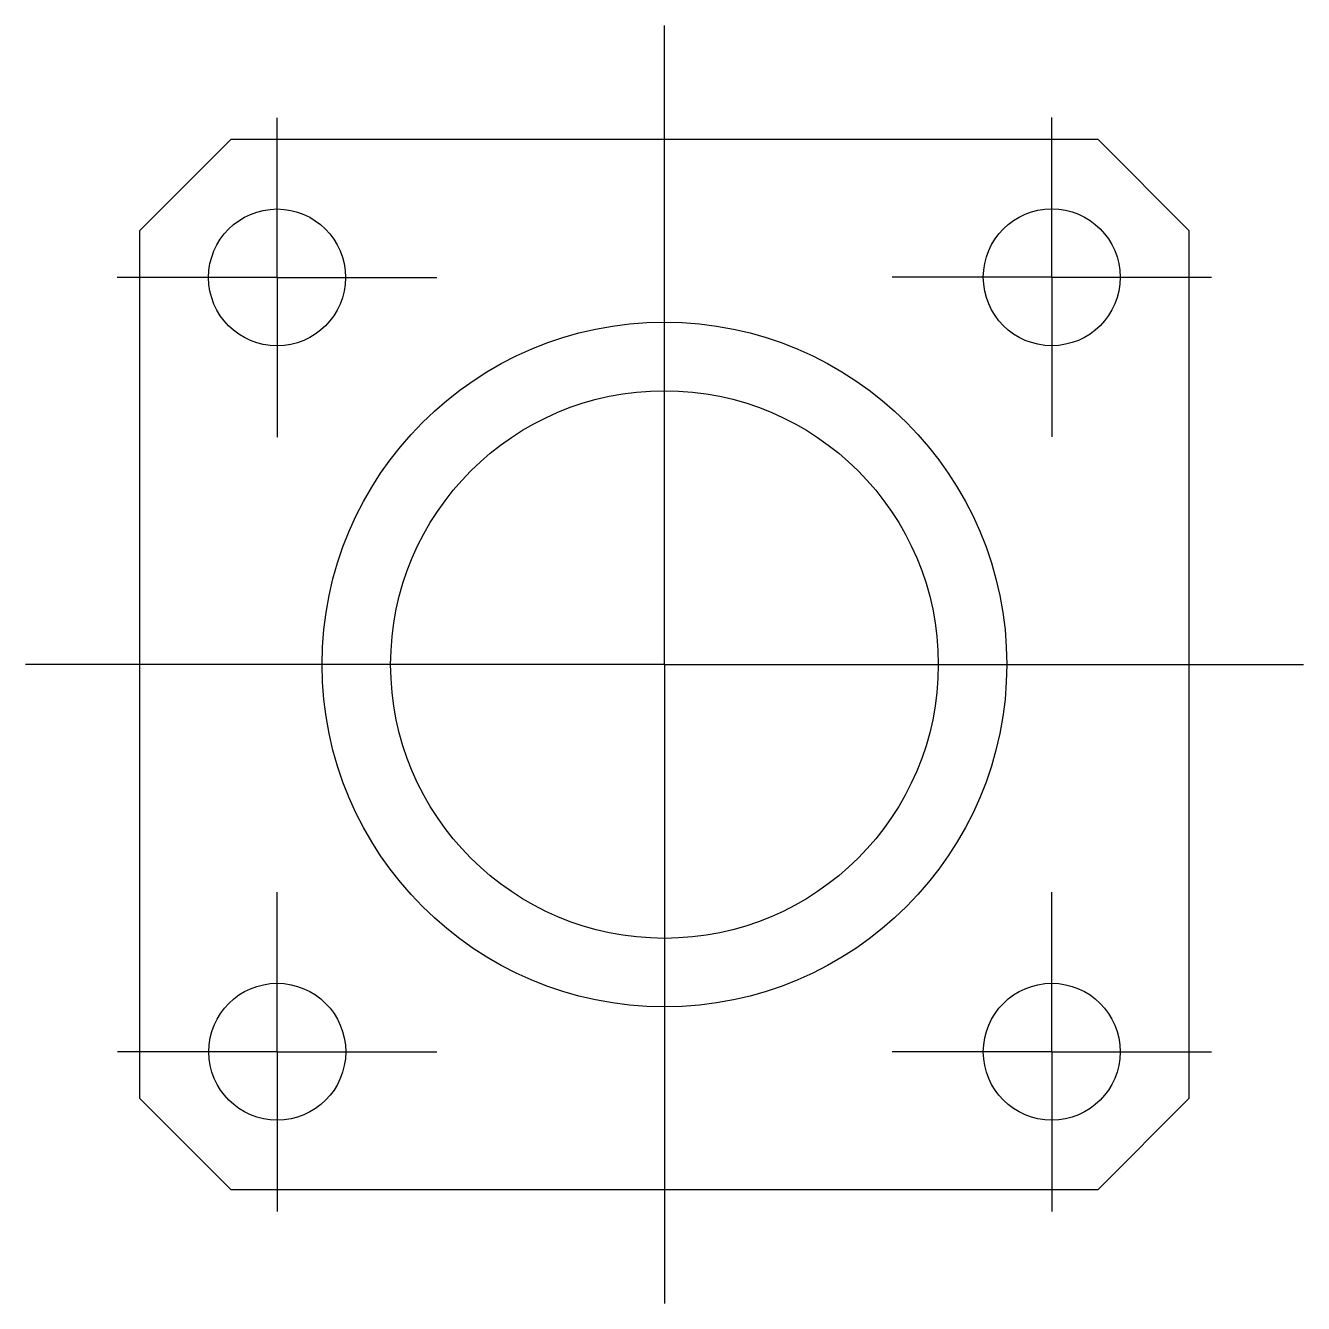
# Model space of a CAD drawing. Extents: x -68.1 to -40.1, y -8.3 to 19.7.
import ezdxf

# ---------------------------------------------------------------- set-up
doc = ezdxf.new("R2010")
doc.units = 0
doc.header["$MEASUREMENT"] = 0
doc.linetypes.add('K5LT_AXLED', pattern=[19.5, 15, -1.5, 1.5, -1.5])
doc.linetypes.add('K5LT_BASIC', pattern=[0])
doc.layers.add('Системный слой', color=7, linetype='Continuous')

# ---------------------------------------------------------------- blocks, each defined once
blk = doc.blocks.new('*U')
at = {"layer": 'Системный слой', "color": 30, "linetype": 'K5LT_AXLED'}
for p, q in [((-54.117, 5.679), (-54.117, 19.679)), ((-54.117, 5.679), (-54.117, 19.179)), ((-62.606, 14.16), (-62.606, 17.66)), ((-45.631, 14.164), (-45.631, 17.664)), ((-62.606, 14.16), (-66.106, 14.16)), ((-62.606, 14.16), (-59.106, 14.16)), ((-62.606, 14.16), (-62.606, 10.66)), ((-45.631, 14.164), (-49.131, 14.164)), ((-45.631, 14.164), (-42.131, 14.164)), ((-45.631, 14.164), (-45.631, 10.664)), ((-54.117, 5.679), (-68.117, 5.679)), ((-54.117, 5.679), (-67.617, 5.679)), ((-54.117, 5.679), (-40.617, 5.679)), ((-54.117, 5.679), (-54.117, -7.821)), ((-54.117, 5.679), (-40.117, 5.679)), ((-54.117, 5.679), (-54.117, -8.321)), ((-62.602, -2.806), (-62.602, 0.694)), ((-45.631, -2.806), (-45.631, 0.694)), ((-62.602, -2.806), (-66.102, -2.806)), ((-62.602, -2.806), (-59.102, -2.806)), ((-62.602, -2.806), (-62.602, -6.306)), ((-45.631, -2.806), (-49.131, -2.806)), ((-45.631, -2.806), (-42.131, -2.806)), ((-45.631, -2.806), (-45.631, -6.306))]:
    blk.add_line(p, q, dxfattribs=at)
at = {"layer": 'Системный слой', "color": 5, "linetype": 'K5LT_BASIC'}
for p, q in [((-63.617, 17.179), (-65.617, 15.179)), ((-44.617, 17.179), (-63.617, 17.179)), ((-42.617, 15.179), (-44.617, 17.179)), ((-65.617, 15.179), (-65.617, -3.821)), ((-42.617, -3.821), (-42.617, 15.179)), ((-65.617, -3.821), (-63.617, -5.821)), ((-44.617, -5.821), (-42.617, -3.821)), ((-63.617, -5.821), (-44.617, -5.821))]:
    blk.add_line(p, q, dxfattribs=at)

msp = doc.modelspace()

# ---------------------------------------------------------------- linework, layer by layer
at = {"layer": 'Системный слой', "color": 5, "linetype": 'K5LT_BASIC'}
for centre, radius in [((-62.606, 14.16), 1.5), ((-45.631, 14.164), 1.5), ((-54.117, 5.679), 7.5), ((-54.117, 5.679), 6), ((-62.602, -2.806), 1.5), ((-45.631, -2.806), 1.5)]:
    msp.add_circle(centre, radius, dxfattribs=at)

# ---------------------------------------------------------------- block references
at = {"layer": 'Системный слой'}
msp.add_blockref('*U', (0, 0), dxfattribs=at)
msp.add_blockref('*U', (0, 0), dxfattribs=at)
msp.add_blockref('*U', (0, 0), dxfattribs=at)
msp.add_blockref('*U', (0, 0), dxfattribs=at)
msp.add_blockref('*U', (0, 0), dxfattribs=at)
msp.add_blockref('*U', (0, 0), dxfattribs=at)
msp.add_blockref('*U', (0, 0), dxfattribs=at)

doc.saveas('drawing.dxf')
